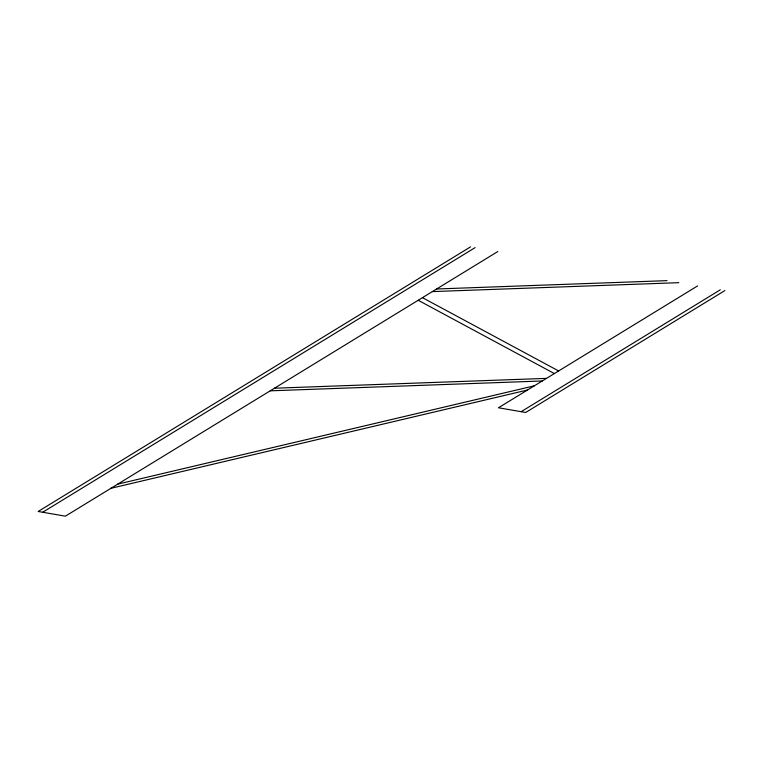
<?xml version="1.0" encoding="UTF-8"?>
<svg xmlns="http://www.w3.org/2000/svg" width="763" height="763" viewBox="0 0 763 763"><rect width="100%" height="100%" fill="white"/><g stroke="black" fill="none" stroke-linecap="round" stroke-linejoin="round"><path stroke-width="1.14" d="M470.599 246.831L38.15 511.477L65.389 516.17L497.838 251.523M42.69 512.259L475.139 247.613M697.611 285.906L498.458 407.776L525.697 412.468L724.85 290.589M521.158 411.686L720.31 289.806M117.74 484.133L534.329 385.82M110.912 488.31L527.5 390.007M436.627 288.986L667.053 280.641M432.354 291.6L678.851 282.672M274.47 388.214L546.508 378.372M270.207 390.828L542.245 380.985M422.444 297.656L558.63 370.952M418.181 300.269L554.367 373.565"/></g></svg>
